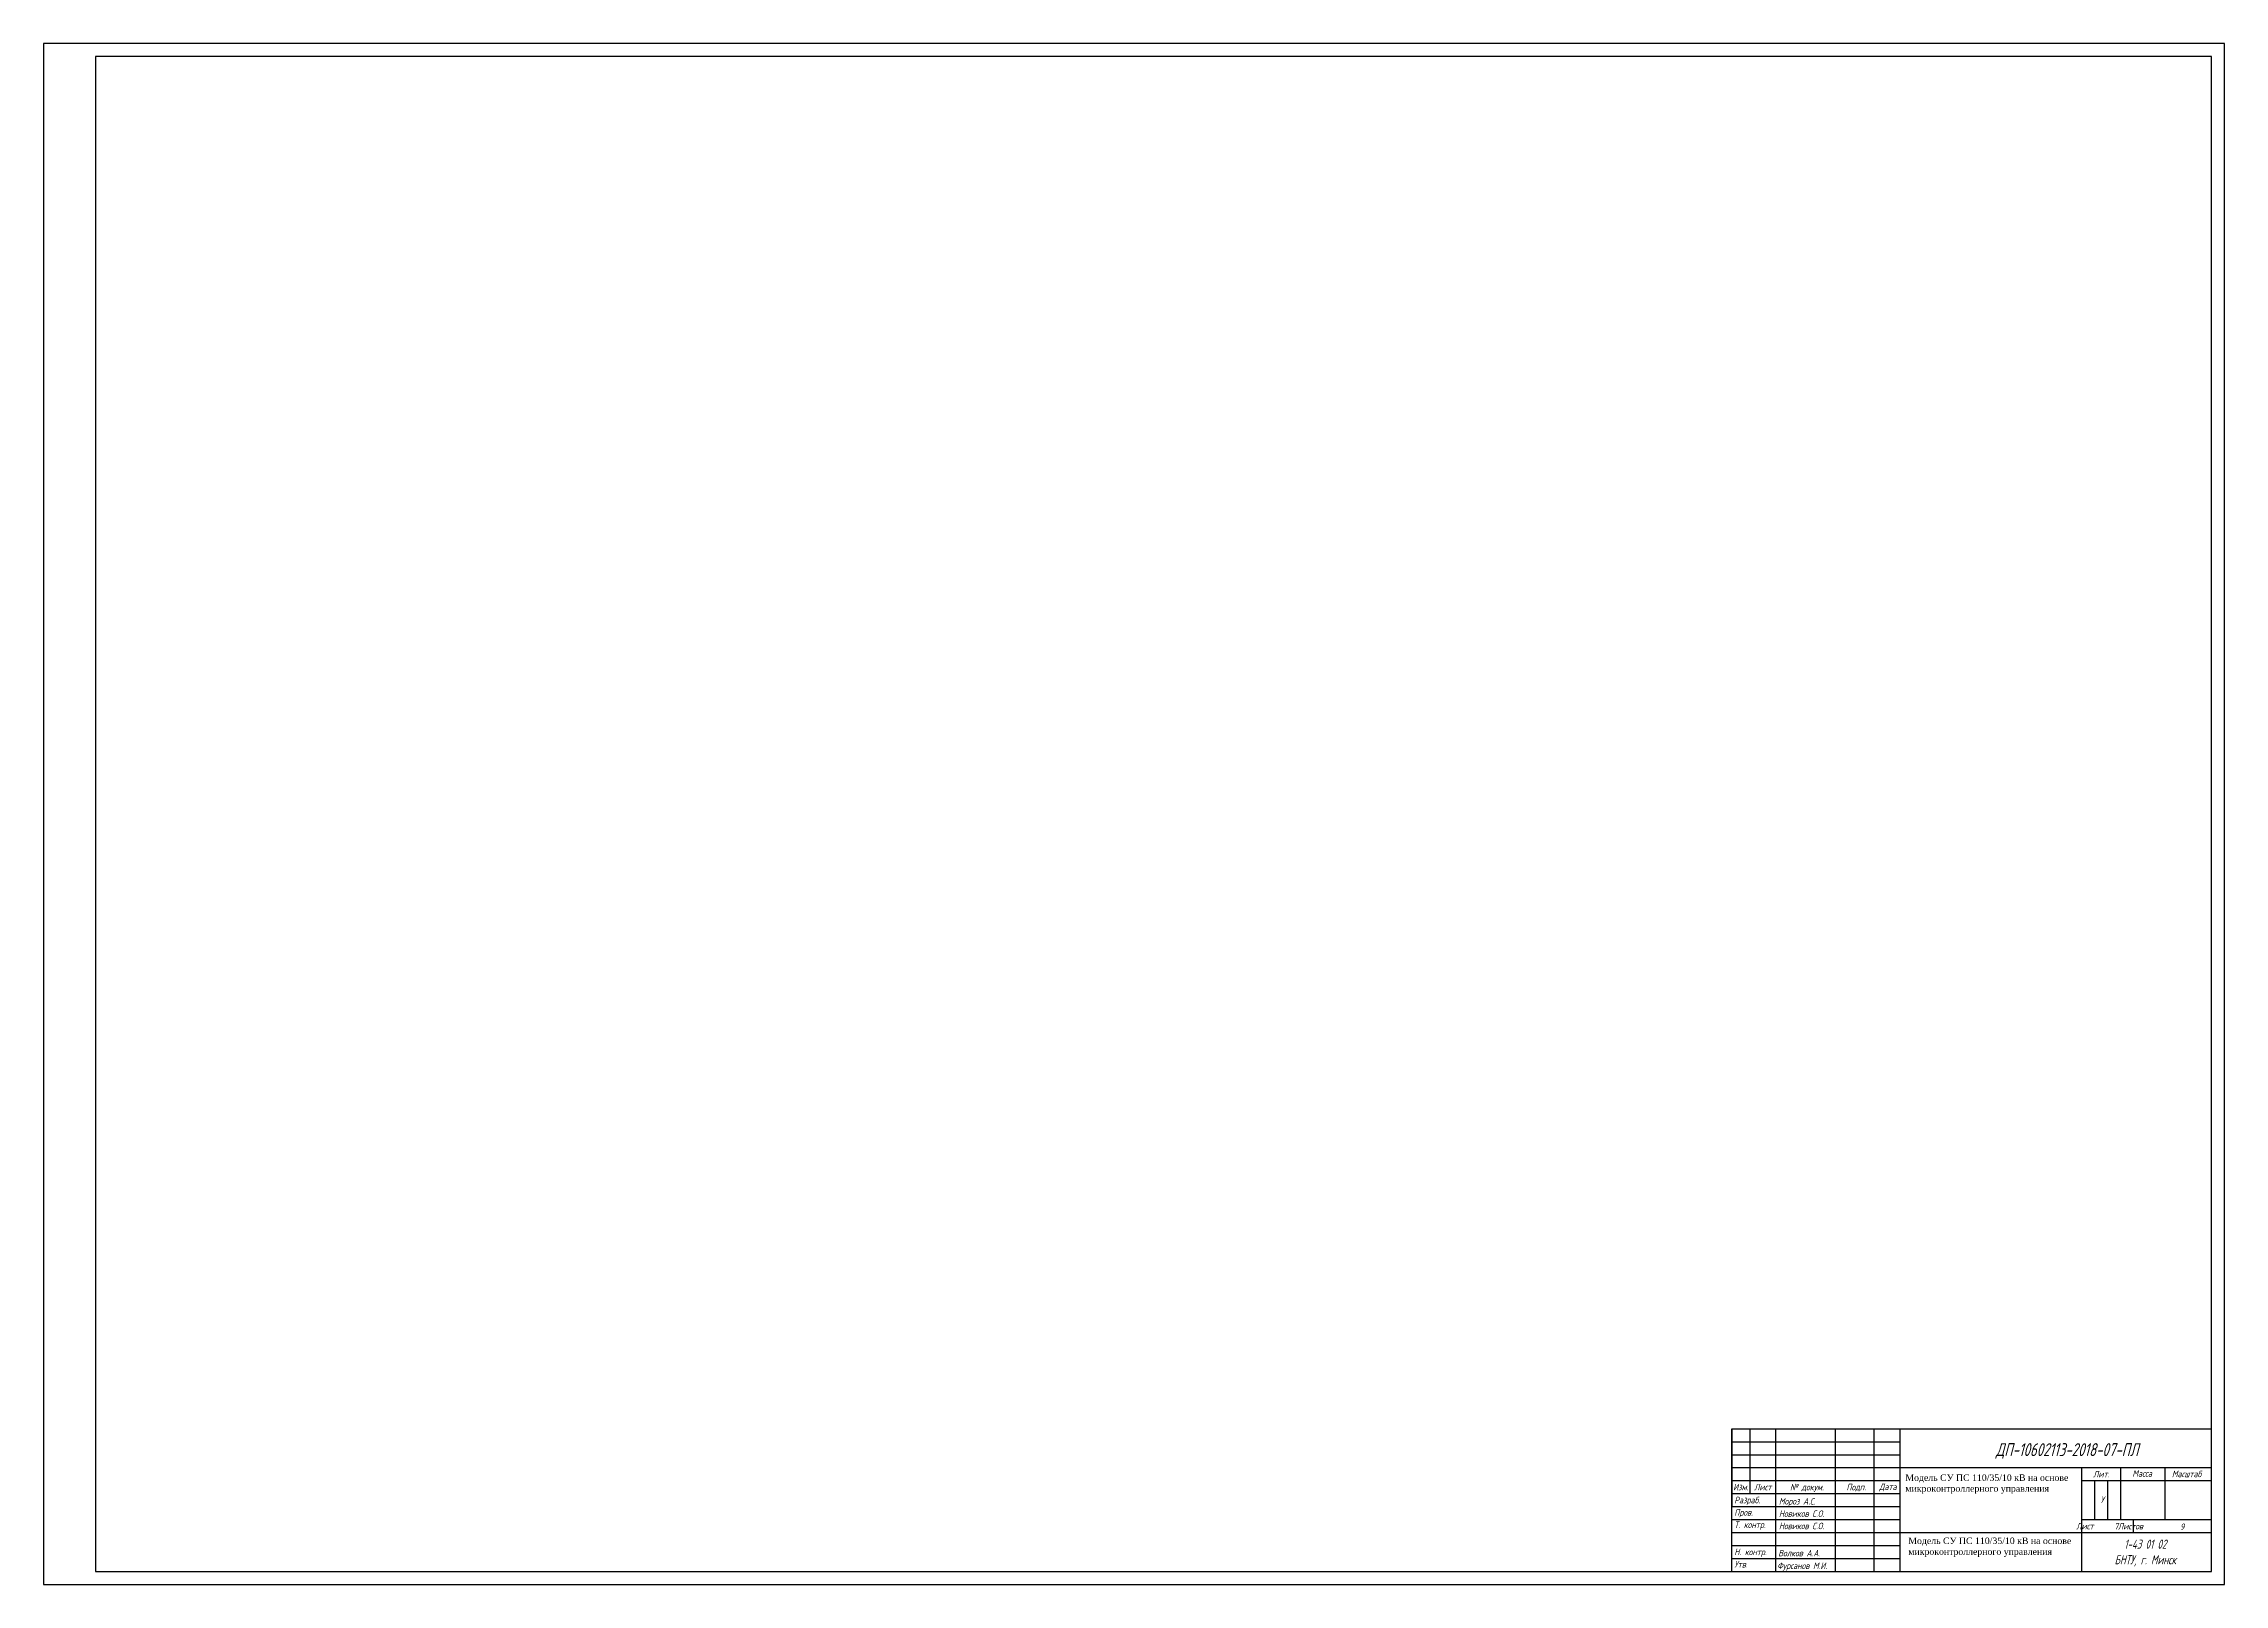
# Model space of a CAD drawing. Header units: millimetres. Extents: x 1971 to 5749, y 1171 to 1783.
# Drawn here: x 3861 to 4702, y 1183 to 1777 of the extents above; entities that cross this region are included whole.
import ezdxf
from ezdxf.enums import TextEntityAlignment as Align

# ---------------------------------------------------------------- set-up
doc = ezdxf.new("R2010")
doc.units = ezdxf.units.MM
doc.styles.get("Standard").update_dxf_attribs({"font": 'arial.ttf'})
doc.styles.add('А2.5', font='geniso.shx', dxfattribs={"width": 0.8, "oblique": 15, "height": 2.5})
doc.styles.add('А3.5', font='geniso.shx', dxfattribs={"width": 0.8, "oblique": 15, "height": 3.5, "bigfont": '@extfont2.shx'})
doc.styles.add('А5', font='geniso.shx', dxfattribs={"width": 0.8, "oblique": 15, "height": 5, "bigfont": '@extfont2.shx'})

msp = doc.modelspace()

# ---------------------------------------------------------------- linework, layer by layer
for p, q in [((4701.55, 1776.71), (3860.55, 1776.71)), ((3860.55, 1776.71), (3860.55, 1182.71)), ((4701.55, 1182.71), (4701.55, 1776.71)), ((4696.55, 1771.71), (3880.55, 1771.71)), ((3880.55, 1771.71), (3880.55, 1187.71)), ((4696.55, 1187.71), (4696.55, 1771.71)), ((4511.55, 1242.71), (4696.55, 1242.71)), ((4511.55, 1187.71), (4511.55, 1242.71)), ((4511.55, 1242.71), (4511.55, 1212.71)), ((4511.55, 1237.71), (4576.55, 1237.71)), ((4518.55, 1242.71), (4518.55, 1217.71)), ((4528.55, 1187.71), (4528.55, 1242.71)), ((4551.55, 1187.71), (4551.55, 1242.71)), ((4566.55, 1187.71), (4566.55, 1242.71)), ((4576.55, 1187.71), (4576.55, 1242.71)), ((4511.55, 1232.71), (4576.55, 1232.71)), ((4511.55, 1227.71), (4576.55, 1227.71)), ((4511.55, 1222.71), (4576.55, 1222.71)), ((4576.55, 1227.71), (4696.55, 1227.71)), ((4646.55, 1187.71), (4646.55, 1227.71)), ((4646.55, 1222.71), (4696.55, 1222.71)), ((4651.55, 1207.71), (4651.55, 1222.71)), ((4656.55, 1207.71), (4656.55, 1222.71)), ((4661.55, 1227.71), (4661.55, 1207.71)), ((4678.55, 1227.71), (4678.55, 1207.71)), ((4696.55, 1187.71), (4696.55, 1227.71)), ((4511.55, 1217.71), (4576.55, 1217.71)), ((4511.55, 1212.71), (4576.55, 1212.71)), ((4511.55, 1207.71), (4576.55, 1207.71)), ((4511.55, 1202.71), (4576.55, 1202.71)), ((4576.55, 1202.71), (4696.55, 1202.71)), ((4646.55, 1207.71), (4696.55, 1207.71)), ((4666.55, 1202.71), (4666.55, 1207.71)), ((4511.55, 1197.71), (4576.55, 1197.71)), ((3880.55, 1187.71), (4696.55, 1187.71)), ((4511.55, 1192.71), (4576.55, 1192.71)), ((3860.55, 1182.71), (4701.55, 1182.71))]:
    msp.add_line(p, q)

# ---------------------------------------------------------------- texts
at = {"oblique": 15, "width": 0.8}
for s, height, style, p in [('ДП-10602113-2018-07-ПЛ', 5, 'А5', (4640.9, 1234.65)), ('Изм.', 2.5, 'А2.5', (4515.05, 1220.21)), ('Лист', 2.5, 'А2.5', (4523.55, 1220.21)), ('№ докум.', 2.5, 'А2.5', (4540.55, 1220.21)), ('Подп.', 2.5, 'А2.5', (4559.56, 1220.21)), ('Дата', 2.5, 'А2.5', (4571.8, 1220.32)), ('Лит.', 2.5, 'А2.5', (4654.05, 1225.21)), ('Масса', 2.5, 'А2.5', (4669.83, 1225.48)), ('Масштаб', 2.5, 'А2.5', (4686.98, 1225.28)), ('     У   ', 2.5, 'А2.5', (4653.09, 1215.4)), ('Лист            ', 2.5, 'А2.5', (4656.26, 1205.17)), ('7', 2.5, 'А2.5', (4659.84, 1205.12)), ('Листов                       ', 2.5, 'А2.5', (4681.6, 1205.12)), ('9', 2.5, 'А2.5', (4685.28, 1204.93)), ('1-43 01 02', 3.5, 'А3.5', (4671.05, 1198.21)), ('БНТУ, г. Минск', 3.5, 'А3.5', (4671.05, 1192.21))]:
    msp.add_text(s, height=height, dxfattribs=dict(at, style=style)).set_placement(p, align=Align.MIDDLE_CENTER)
at = {"style": 'А2.5', "oblique": 15, "width": 0.8}
for s, p in [('Разраб.', (4512.55, 1215.21)), ('Пров.', (4512.55, 1210.46)), ('Мороз А.С.', (4529.76, 1214.72)), ('Новиков С.О.', (4529.76, 1209.97)), ('Т. контр.', (4512.55, 1205.71)), ('Новиков С.О.', (4529.76, 1205.22)), ('Н. контр.', (4512.55, 1195.21)), ('Волков А.А.', (4529.5, 1194.75)), ('Утв.', (4512.55, 1190.46)), ('Фурсанов М.И.', (4529.1, 1189.87))]:
    msp.add_text(s, height=2.5, dxfattribs=at).set_placement(p, align=Align.MIDDLE_LEFT)
at = {"char_height": 2.5, "attachment_point": 1}
for insert in [(4578.52, 1225.1), (4579.65, 1200.76)]:
    msp.add_mtext_dynamic_manual_height_columns('{\\fTimes New Roman|b0|i0|c204|p18;Модель СУ ПС 110/35/10 кВ на основе микроконтроллерного управления}', width=65.5299, gutter_width=12.5, heights=[0], dxfattribs=dict(at, insert=insert))

doc.saveas('drawing.dxf')
